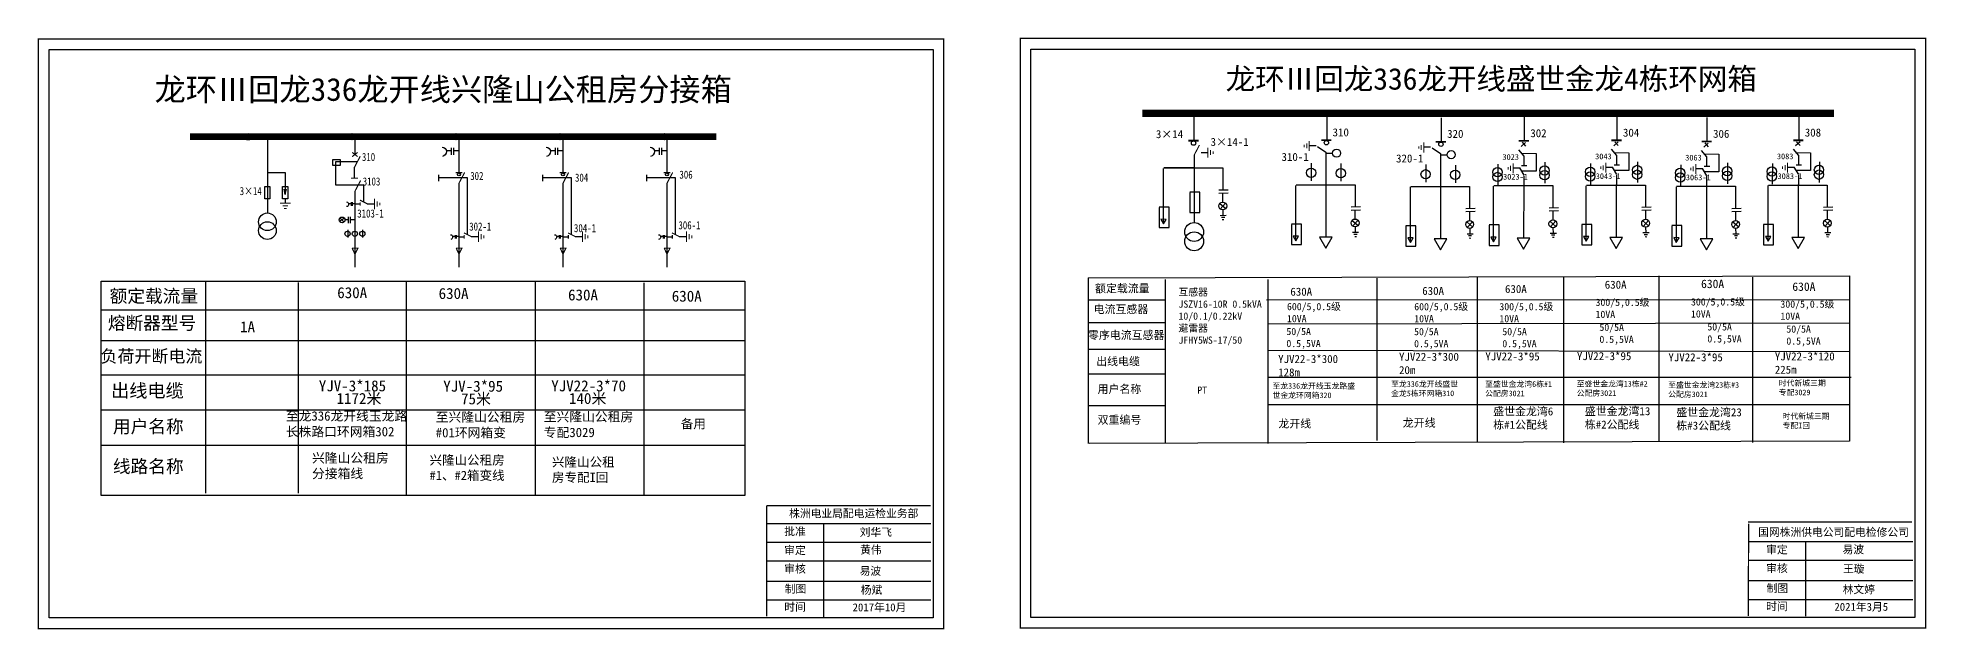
# Model space of a CAD drawing. Header units: millimetres. Extents: x 10 to 4794, y -213 to 2738.
# Drawn here: x 911.4 to 1173.2, y 1543.2 to 1625.1 of the extents above; entities that cross this region are included whole.
import ezdxf

# ---------------------------------------------------------------- set-up
doc = ezdxf.new("R2010")
doc.units = ezdxf.units.MM
doc.linetypes.add('ACAD_ISO02W100', pattern=[15, 12, -3])
doc.linetypes.add('CENTER', pattern=[50.8, 31.75, -6.35, 6.35, -6.35])
doc.layers.add('1', color=7, linetype='Continuous')
doc.layers.add('2', color=7, linetype='Continuous')
doc.styles.add('HZ', font='simkai_0.ttf')
doc.styles.add('hztxt_txtstyle_0.00_0_0', font='simkai.ttf')
doc.styles.add('hztxt_txtstyle_2.70_0_0', font='simkai.ttf', dxfattribs={"height": 2.7})
doc.styles.add('KaiTi_txtstyle_0.78_0_0', font='simkai.ttf', dxfattribs={"height": 0.77659})
doc.styles.add('KaiTi_txtstyle_1.11_0_0', font='simkai.ttf', dxfattribs={"height": 1.109414})
doc.styles.add('STYLE1', font='txt.shx', dxfattribs={"height": 2.6})
doc.styles.add('字体', font='', dxfattribs={"height": 2.5})
doc.styles.add('道路名', font='simhei.ttf', dxfattribs={"width": 0.8})
doc.styles.get('字体').set_extended_font_data('SimSun')

# ---------------------------------------------------------------- blocks, each defined once
blk = doc.blocks.new('JD')
for points in [[(-2, 0.2), (-2, -0.2), (2, 0.2), (2, -0.2)], [(1, -1.2), (1, -0.8), (-1, -1.2), (-1, -0.8)], [(-0.5, -1.8), (-0.5, -2.2), (0.5, -1.8), (0.5, -2.2)]]:
    blk.add_trace(points)

msp = doc.modelspace()

# ---------------------------------------------------------------- linework, layer by layer
at = {"color": 7}
for p, q in [((1071.68, 1614.22), (1071.68, 1610.93)), ((1090.09, 1614.28), (1090.09, 1610.99)), ((1105.97, 1614.07), (1105.97, 1610.78)), ((1117.46, 1614.19), (1117.46, 1610.9)), ((1130.31, 1614.27), (1130.31, 1610.98)), ((1142.79, 1614.1), (1142.79, 1610.81)), ((1155.51, 1614.28), (1155.51, 1610.99)), ((1088.61, 1610.19), (1087.67, 1610.19)), ((1088.83, 1610.09), (1089.98, 1609.3)), ((1104.49, 1609.98), (1103.55, 1609.98)), ((1104.71, 1609.88), (1105.86, 1609.09)), ((1117.66, 1610.64), (1117.03, 1610.08)), ((1117.18, 1610.67), (1117.66, 1610.13)), ((1130.5, 1610.72), (1129.88, 1610.16)), ((1130.02, 1610.75), (1130.5, 1610.21)), ((1142.98, 1610.55), (1142.36, 1609.99)), ((1142.5, 1610.58), (1142.98, 1610.04)), ((1155.7, 1610.73), (1155.08, 1610.16)), ((1155.22, 1610.75), (1155.7, 1610.22)), ((1071.7, 1608.9), (1071.7, 1599.57)), ((1072.68, 1609.27), (1073.62, 1609.27)), ((1087.95, 1607.78), (1087.95, 1605.34)), ((1089.98, 1609.3), (1089.98, 1603.54)), ((1089.98, 1609.15), (1090.85, 1609.15)), ((1092.05, 1607.72), (1092.05, 1605.28)), ((1103.83, 1607.58), (1103.83, 1605.14)), ((1105.86, 1609.09), (1105.86, 1603.33)), ((1105.86, 1608.95), (1106.73, 1608.95)), ((1107.93, 1607.51), (1107.93, 1605.07)), ((1113.82, 1607.65), (1113.79, 1604.76)), ((1116.69, 1609.64), (1117.42, 1608.75)), ((1117.04, 1609.16), (1119.1, 1609.12)), ((1117.1, 1607.45), (1117.85, 1607.45)), ((1117.42, 1608.75), (1117.42, 1607.45)), ((1119.1, 1609.12), (1119.1, 1606.66)), ((1120.34, 1607.89), (1120.3, 1605)), ((1126.67, 1607.73), (1126.63, 1604.84)), ((1129.53, 1609.72), (1130.26, 1608.83)), ((1129.65, 1607.22), (1130.26, 1606.18)), ((1129.89, 1609.23), (1131.95, 1609.2)), ((1129.95, 1607.53), (1130.69, 1607.53)), ((1130.26, 1608.83), (1130.26, 1607.53)), ((1131.95, 1609.2), (1131.95, 1606.74)), ((1133.18, 1607.97), (1133.15, 1605.08)), ((1139.15, 1607.56), (1139.11, 1604.67)), ((1142.01, 1609.55), (1142.74, 1608.66)), ((1142.37, 1609.07), (1144.43, 1609.03)), ((1142.43, 1607.36), (1143.17, 1607.36)), ((1142.74, 1608.66), (1142.74, 1607.36)), ((1144.43, 1609.03), (1144.43, 1606.57)), ((1145.66, 1607.8), (1145.63, 1604.91)), ((1151.86, 1607.74), (1151.83, 1604.85)), ((1154.73, 1609.72), (1155.46, 1608.83)), ((1154.85, 1607.22), (1155.46, 1606.18)), ((1155.08, 1609.24), (1157.14, 1609.21)), ((1155.15, 1607.54), (1155.89, 1607.54)), ((1155.46, 1608.83), (1155.46, 1607.54)), ((1157.14, 1609.21), (1157.14, 1606.75)), ((1158.38, 1607.98), (1158.35, 1605.09)), ((1067.41, 1607.04), (1067.41, 1602.47)), ((1071.63, 1607.12), (1067.5, 1607.12)), ((1067.5, 1607.12), (1075.67, 1607.12)), ((1075.67, 1607.12), (1075.67, 1604.05)), ((1085.76, 1604.69), (1085.76, 1600.12)), ((1085.85, 1604.77), (1094.01, 1604.77)), ((1094.01, 1604.77), (1094.01, 1601.7)), ((1113.27, 1604.66), (1121.43, 1604.66)), ((1116.88, 1607.09), (1115.94, 1607.09)), ((1116.81, 1607.14), (1117.42, 1606.1)), ((1119.1, 1606.66), (1117.16, 1606.68)), ((1117.39, 1604.76), (1117.38, 1597.47)), ((1117.42, 1606.04), (1117.42, 1604.66)), ((1121.43, 1604.66), (1121.43, 1601.59)), ((1126.02, 1604.65), (1126.02, 1600.09)), ((1126.11, 1604.74), (1134.28, 1604.74)), ((1129.73, 1607.17), (1128.79, 1607.17)), ((1131.95, 1606.74), (1130.01, 1606.76)), ((1130.23, 1604.84), (1130.23, 1597.55)), ((1130.26, 1606.12), (1130.26, 1604.74)), ((1134.28, 1604.74), (1134.28, 1601.67)), ((1142.21, 1607), (1141.27, 1607)), ((1142.13, 1607.05), (1142.75, 1606.01)), ((1144.43, 1606.57), (1142.49, 1606.59)), ((1142.71, 1604.67), (1142.71, 1597.38)), ((1142.75, 1605.95), (1142.75, 1604.58)), ((1151.22, 1604.66), (1151.22, 1600.09)), ((1151.31, 1604.74), (1159.47, 1604.74)), ((1154.92, 1607.18), (1153.98, 1607.18)), ((1157.14, 1606.75), (1155.2, 1606.76)), ((1155.43, 1604.84), (1155.42, 1597.56)), ((1155.46, 1606.12), (1155.46, 1604.75)), ((1159.47, 1604.74), (1159.47, 1601.67)), ((1067.41, 1602.47), (1067.41, 1599.4)), ((1075.15, 1604.06), (1076.44, 1604.1)), ((1075.15, 1603.63), (1076.44, 1603.67)), ((1075.27, 1602.2), (1076.1, 1601.48)), ((1076.08, 1602.22), (1075.33, 1601.4)), ((1075.65, 1603.64), (1075.65, 1602.38)), ((1089.96, 1603.56), (1089.96, 1597.59)), ((1101.64, 1604.48), (1101.64, 1599.91)), ((1101.73, 1604.56), (1109.89, 1604.56)), ((1105.84, 1603.35), (1105.84, 1597.38)), ((1109.89, 1604.56), (1109.89, 1601.49)), ((1113.18, 1604.57), (1113.18, 1600.01)), ((1138.51, 1604.48), (1138.51, 1599.92)), ((1138.59, 1604.57), (1146.76, 1604.57)), ((1146.76, 1604.57), (1146.76, 1601.5)), ((1075.31, 1600.54), (1076.16, 1600.56)), ((1075.5, 1600.29), (1075.95, 1600.29)), ((1075.62, 1599.97), (1075.85, 1599.96)), ((1075.68, 1601.28), (1075.69, 1600.53)), ((1085.76, 1600.12), (1085.76, 1597.05)), ((1093.5, 1601.71), (1094.79, 1601.75)), ((1093.5, 1601.28), (1094.79, 1601.32)), ((1093.62, 1599.85), (1094.45, 1599.13)), ((1094.43, 1599.87), (1093.68, 1599.05)), ((1093.99, 1601.29), (1093.99, 1600.03)), ((1101.64, 1599.91), (1101.64, 1596.84)), ((1109.38, 1601.5), (1110.67, 1601.54)), ((1109.38, 1601.07), (1110.67, 1601.11)), ((1109.5, 1599.64), (1110.33, 1598.92)), ((1110.31, 1599.66), (1109.56, 1598.84)), ((1109.87, 1601.08), (1109.87, 1599.83)), ((1113.18, 1600.01), (1113.18, 1596.94)), ((1120.91, 1601.59), (1122.21, 1601.64)), ((1120.91, 1601.16), (1122.21, 1601.21)), ((1121.03, 1599.73), (1121.86, 1599.02)), ((1121.84, 1599.76), (1121.1, 1598.94)), ((1121.41, 1601.21), (1121.41, 1599.96)), ((1126.02, 1600.09), (1126.02, 1597.02)), ((1133.76, 1601.67), (1135.05, 1601.72)), ((1133.76, 1601.24), (1135.05, 1601.29)), ((1133.88, 1599.81), (1134.71, 1599.1)), ((1134.69, 1599.84), (1133.94, 1599.02)), ((1134.26, 1601.29), (1134.26, 1600.04)), ((1138.51, 1599.92), (1138.51, 1596.85)), ((1146.24, 1601.5), (1147.53, 1601.55)), ((1146.24, 1601.07), (1147.53, 1601.12)), ((1146.36, 1599.64), (1147.19, 1598.93)), ((1147.17, 1599.67), (1146.43, 1598.85)), ((1146.74, 1601.12), (1146.74, 1599.87)), ((1151.22, 1600.09), (1151.22, 1597.02)), ((1158.95, 1601.68), (1160.25, 1601.72)), ((1158.95, 1601.25), (1160.25, 1601.29)), ((1159.08, 1599.82), (1159.91, 1599.1)), ((1159.88, 1599.84), (1159.14, 1599.02)), ((1159.45, 1601.3), (1159.45, 1600.04)), ((1093.66, 1598.19), (1094.51, 1598.21)), ((1093.84, 1597.94), (1094.3, 1597.94)), ((1093.97, 1597.62), (1094.2, 1597.61)), ((1094.03, 1598.93), (1094.04, 1598.18)), ((1109.54, 1597.98), (1110.39, 1598)), ((1109.72, 1597.73), (1110.18, 1597.73)), ((1109.85, 1597.42), (1110.08, 1597.4)), ((1109.91, 1598.72), (1109.92, 1597.97)), ((1121.08, 1598.08), (1121.93, 1598.09)), ((1121.26, 1597.82), (1121.72, 1597.82)), ((1121.39, 1597.51), (1121.62, 1597.5)), ((1121.45, 1598.82), (1121.46, 1598.06)), ((1133.92, 1598.16), (1134.78, 1598.17)), ((1134.11, 1597.9), (1134.56, 1597.9)), ((1134.24, 1597.59), (1134.46, 1597.58)), ((1134.29, 1598.9), (1134.31, 1598.14)), ((1146.4, 1597.99), (1147.26, 1598)), ((1146.59, 1597.73), (1147.04, 1597.73)), ((1146.72, 1597.42), (1146.94, 1597.41)), ((1146.77, 1598.73), (1146.79, 1597.97)), ((1159.12, 1598.16), (1159.97, 1598.18)), ((1159.3, 1597.91), (1159.76, 1597.91)), ((1159.43, 1597.59), (1159.66, 1597.58)), ((1159.49, 1598.9), (1159.5, 1598.15))]:
    msp.add_line(p, q, dxfattribs=at)
at = {"color": 0}
for p, q in [((955.38, 1611.47), (955.38, 1608.97)), ((969.8, 1611.48), (969.8, 1606.47)), ((984.22, 1611.48), (984.22, 1606.47)), ((998.64, 1611.48), (998.64, 1606.47)), ((969.8, 1605.02), (969.8, 1601.87)), ((984.22, 1605.02), (984.22, 1601.87)), ((998.64, 1605.02), (998.64, 1601.87)), ((955.38, 1603.86), (955.38, 1596.03)), ((955.38, 1602.12), (956.12, 1602.12)), ((957.08, 1602.14), (958.08, 1602.14)), ((969.8, 1601.87), (969.8, 1598.72)), ((984.22, 1601.87), (984.22, 1598.72)), ((998.64, 1601.87), (998.64, 1598.72)), ((969.8, 1598.72), (969.8, 1596.04)), ((969.8, 1597.58), (970.54, 1597.58)), ((971.5, 1597.6), (972.5, 1597.6)), ((984.22, 1598.72), (984.22, 1596.04)), ((984.22, 1597.58), (984.96, 1597.58)), ((985.92, 1597.6), (986.92, 1597.6)), ((998.64, 1598.72), (998.64, 1596.04)), ((998.64, 1597.58), (999.38, 1597.58)), ((1000.34, 1597.6), (1001.34, 1597.6)), ((1067.8, 1588.8), (1057.1, 1588.8)), ((1067.76, 1585.65), (1057.06, 1585.65)), ((1067.76, 1581.94), (1057.06, 1581.94)), ((1067.72, 1578.55), (1057.02, 1578.55)), ((1067.76, 1574.14), (1057.06, 1574.14))]:
    msp.add_line(p, q, dxfattribs=at)
at = {"color": 0, "linetype": 'CENTER'}
for p, q in [((955.39, 1596.04), (955.39, 1593.38)), ((969.81, 1596.02), (969.81, 1593.38)), ((984.23, 1596.02), (984.23, 1593.38)), ((998.64, 1596.02), (998.64, 1593.38))]:
    msp.add_line(p, q, dxfattribs=at)
at = {"color": 0, "linetype": 'Continuous'}
for p, q in [((1057.04, 1591.88), (1162.54, 1592.18)), ((1057.08, 1568.94), (1057.08, 1591.88)), ((920.22, 1591.44), (1009.45, 1591.44)), ((947.53, 1591.22), (947.53, 1562.03)), ((962.5, 1591.39), (962.5, 1561.71)), ((980.37, 1591.39), (980.37, 1561.71)), ((995.45, 1591.21), (995.45, 1561.71)), ((1009.45, 1591.44), (1009.45, 1561.71)), ((1162.54, 1569.24), (1057.15, 1568.94)), ((1012.46, 1557.86), (1035.21, 1557.86)), ((1020.36, 1557.86), (1020.36, 1544.92)), ((1012.46, 1555.26), (1035.21, 1555.26)), ((1148.56, 1555.33), (1171.31, 1555.33)), ((1156.45, 1555.27), (1156.45, 1545)), ((1012.46, 1552.67), (1035.21, 1552.67)), ((1148.56, 1552.74), (1171.31, 1552.74)), ((1012.46, 1549.84), (1035.21, 1549.84)), ((1148.56, 1549.92), (1171.31, 1549.92)), ((1012.46, 1547.25), (1035.21, 1547.25)), ((1148.56, 1547.32), (1171.31, 1547.32))]:
    msp.add_line(p, q, dxfattribs=at)
at = {"color": 7, "linetype": 'Continuous'}
for p, q in [((1067.71, 1591.63), (1067.71, 1568.94)), ((1081.91, 1591.63), (1081.91, 1568.94)), ((1097.03, 1591.84), (1097.03, 1569.32)), ((1110.93, 1591.97), (1110.93, 1569.07)), ((1122.91, 1591.91), (1122.91, 1569.01)), ((1136.14, 1592.15), (1136.14, 1569.25)), ((1149.12, 1591.96), (1149.12, 1569.06)), ((1162.54, 1592.18), (1162.54, 1569.24)), ((1081.74, 1588.82), (1162.65, 1588.9)), ((1081.91, 1585.52), (1162.54, 1585.67)), ((1081.91, 1581.84), (1162.54, 1581.68)), ((1081.91, 1578.11), (1162.76, 1578.12)), ((1081.91, 1574.32), (1162.54, 1574.35))]:
    msp.add_line(p, q, dxfattribs=at)
at = {"linetype": 'Continuous'}
for p, q in [((920.22, 1561.71), (920.22, 1591.44)), ((934.7, 1591.43), (934.7, 1562.04)), ((920.22, 1587.47), (1009.45, 1587.47)), ((920.22, 1583.2), (1009.45, 1583.2)), ((920.22, 1578.43), (1009.45, 1578.43)), ((920.22, 1573.59), (1009.45, 1573.59)), ((920.22, 1568.68), (1009.45, 1568.68)), ((1009.45, 1561.71), (920.22, 1561.71))]:
    msp.add_line(p, q, dxfattribs=at)
at = {"color": 0, "linetype": 'Continuous', "const_width": 0.182}
for points in [[(911.52, 1624.99), (1037, 1624.99), (1037, 1543.28), (911.52, 1543.28)], [(1047.61, 1625.06), (1173.1, 1625.06), (1173.1, 1543.35), (1047.61, 1543.35)]]:
    msp.add_lwpolyline(points, close=True, dxfattribs=at)
at = {"color": 0, "linetype": 'Continuous'}
for points in [[(913, 1623.51), (1035.53, 1623.51), (1035.53, 1544.76), (913, 1544.76)], [(1049.09, 1623.58), (1171.62, 1623.58), (1171.62, 1544.83), (1049.09, 1544.83)]]:
    msp.add_lwpolyline(points, close=True, dxfattribs=at)
at = {"color": 7}
for points, const_width in [([(1064.55, 1614.69), (1160.39, 1614.69)], 0.998), ([(1070.93, 1610.89), (1072.33, 1610.89)], 0.238), ([(1071.7, 1608.86), (1072.45, 1610.28)], 0.15), ([(1089.34, 1610.95), (1090.74, 1610.95)], 0.238), ([(1105.21, 1610.74), (1106.62, 1610.74)], 0.238), ([(1116.71, 1610.86), (1118.11, 1610.86)], 0.238), ([(1129.56, 1610.94), (1130.96, 1610.94)], 0.238), ([(1142.04, 1610.77), (1143.44, 1610.77)], 0.238), ([(1154.75, 1610.94), (1156.16, 1610.94)], 0.238)]:
    msp.add_lwpolyline(points, dxfattribs=dict(at, const_width=const_width))
at = {"color": 0}
for points, format in [([(932.51, 1611.44, 0.893, 0.893, 0), (1005.47, 1611.45, 0.893, 0.893, 0)], "xyseb"), ([(967.49, 1610.01, -0.877934), (967.51, 1608.72)], "xyb"), ([(981.91, 1610.01, -0.877934), (981.93, 1608.72)], "xyb"), ([(996.33, 1610.01, -0.877934), (996.35, 1608.72)], "xyb"), ([(955.76, 1609.26, 0.159, 0.159, 0), (955.01, 1608.68, 0.159, 0.159, 0)], "xyseb"), ([(955.01, 1609.26, 0.159, 0.159, 0), (955.76, 1608.68, 0.159, 0.159, 0)], "xyseb"), ([(955.33, 1607.21, 0.159, 0.159, 0), (956.12, 1608.72, 0.159, 0.159, 0)], "xyseb"), ([(954.86, 1605.69, 0.159, 0.159, 0), (955.8, 1605.69, 0.159, 0.159, 0)], "xyseb"), ([(955.38, 1603.86, 0.159, 0.159, 0), (956.18, 1605.38, 0.159, 0.159, 0)], "xyseb"), ([(969.33, 1606.45, 0.159, 0.159, 0), (970.27, 1606.45, 0.159, 0.159, 0)], "xyseb"), ([(969.8, 1604.98, 0.159, 0.159, 0), (970.6, 1606.49, 0.159, 0.159, 0)], "xyseb"), ([(983.75, 1606.45, 0.159, 0.159, 0), (984.69, 1606.45, 0.159, 0.159, 0)], "xyseb"), ([(984.22, 1604.98, 0.159, 0.159, 0), (985.02, 1606.49, 0.159, 0.159, 0)], "xyseb"), ([(998.17, 1606.45, 0.159, 0.159, 0), (999.11, 1606.45, 0.159, 0.159, 0)], "xyseb"), ([(998.64, 1604.98, 0.159, 0.159, 0), (999.44, 1606.49, 0.159, 0.159, 0)], "xyseb"), ([(954.23, 1602.4, -0.877934), (954.24, 1601.75)], "xyb"), ([(956.08, 1602.65, 0.159, 0.159, 0), (957.14, 1602.12, 0.159, 0.159, 0)], "xyseb"), ([(956.12, 1602.36, 0.159, 0.159, 0), (956.12, 1601.87, 0.159, 0.159, 0)], "xyseb"), ([(968.64, 1597.86, -0.877934), (968.66, 1597.21)], "xyb"), ([(970.5, 1598.11, 0.159, 0.159, 0), (971.56, 1597.58, 0.159, 0.159, 0)], "xyseb"), ([(970.54, 1597.82, 0.159, 0.159, 0), (970.54, 1597.33, 0.159, 0.159, 0)], "xyseb"), ([(983.06, 1597.86, -0.877934), (983.08, 1597.21)], "xyb"), ([(984.92, 1598.11, 0.159, 0.159, 0), (985.98, 1597.58, 0.159, 0.159, 0)], "xyseb"), ([(984.96, 1597.82, 0.159, 0.159, 0), (984.96, 1597.33, 0.159, 0.159, 0)], "xyseb"), ([(997.48, 1597.86, -0.877934), (997.49, 1597.21)], "xyb"), ([(999.33, 1598.11, 0.159, 0.159, 0), (1000.4, 1597.58, 0.159, 0.159, 0)], "xyseb"), ([(999.38, 1597.82, 0.159, 0.159, 0), (999.38, 1597.33, 0.159, 0.159, 0)], "xyseb"), ([(954.99, 1595.99, 0.159, 0.159, 0), (955.8, 1595.99, 0.159, 0.159, 0), (955.39, 1595.16, 0.159, 0.159, 0), (955, 1596, 0.159, 0.159, 0)], "xyseb"), ([(969.41, 1595.99, 0.159, 0.159, 0), (970.22, 1595.99, 0.159, 0.159, 0), (969.81, 1595.17, 0.159, 0.159, 0), (969.42, 1596.01, 0.159, 0.159, 0)], "xyseb"), ([(983.83, 1595.99, 0.159, 0.159, 0), (984.64, 1595.99, 0.159, 0.159, 0), (984.23, 1595.17, 0.159, 0.159, 0), (983.84, 1596.01, 0.159, 0.159, 0)], "xyseb"), ([(998.25, 1595.99, 0.159, 0.159, 0), (999.06, 1595.99, 0.159, 0.159, 0), (998.64, 1595.17, 0.159, 0.159, 0), (998.26, 1596.01, 0.159, 0.159, 0)], "xyseb")]:
    msp.add_lwpolyline(points, format=format, dxfattribs=at)
for points in [[(968.73, 1609.91), (968.73, 1608.95)], [(969.03, 1609.91), (969.03, 1608.95)], [(983.15, 1609.91), (983.15, 1608.95)], [(983.45, 1609.91), (983.45, 1608.95)], [(997.57, 1609.91), (997.57, 1608.95)], [(997.87, 1609.91), (997.87, 1608.95)], [(968.73, 1609.47), (968.06, 1609.47)], [(969.8, 1609.47), (969.03, 1609.47)], [(983.15, 1609.47), (982.48, 1609.47)], [(984.22, 1609.47), (983.45, 1609.47)], [(997.57, 1609.47), (996.9, 1609.47)], [(998.64, 1609.47), (997.87, 1609.47)], [(966.96, 1606.16), (966.96, 1605.27)], [(981.38, 1606.16), (981.38, 1605.27)], [(995.79, 1606.16), (995.79, 1605.27)], [(954.85, 1602.13), (954.51, 1602.13)], [(954.85, 1602.35), (954.85, 1601.87)], [(955, 1602.35), (955, 1601.87)], [(955.38, 1602.13), (955, 1602.13)], [(969.27, 1597.59), (968.93, 1597.59)], [(969.27, 1597.81), (969.27, 1597.33)], [(969.42, 1597.81), (969.42, 1597.33)], [(969.8, 1597.59), (969.42, 1597.59)], [(983.69, 1597.59), (983.35, 1597.59)], [(983.69, 1597.81), (983.69, 1597.33)], [(983.83, 1597.81), (983.83, 1597.33)], [(984.22, 1597.59), (983.83, 1597.59)], [(998.1, 1597.59), (997.77, 1597.59)], [(998.1, 1597.81), (998.1, 1597.33)], [(998.25, 1597.81), (998.25, 1597.33)], [(998.64, 1597.59), (998.25, 1597.59)]]:
    msp.add_lwpolyline(points, dxfattribs=at)
at = {"color": 0, "linetype": 'ACAD_ISO02W100'}
for points in [[(970.99, 1597.82), (970.99, 1605.72), (966.96, 1605.72)], [(985.41, 1597.82), (985.41, 1605.72), (981.38, 1605.72)], [(999.82, 1597.82), (999.82, 1605.72), (995.79, 1605.72)]]:
    msp.add_lwpolyline(points, dxfattribs=at)
at = {"color": 7}
for points in [[(1071.1, 1603.73), (1071.1, 1600.93), (1072.49, 1600.93), (1072.49, 1603.77), (1071.1, 1603.77)], [(1066.85, 1601.64), (1066.85, 1598.84), (1068.23, 1598.84), (1068.23, 1601.67), (1066.85, 1601.67)], [(1085.19, 1599.29), (1085.19, 1596.49), (1086.58, 1596.49), (1086.58, 1599.32), (1085.19, 1599.32)], [(1101.07, 1599.08), (1101.07, 1596.28), (1102.46, 1596.28), (1102.46, 1599.11), (1101.07, 1599.11)], [(1112.61, 1599.18), (1112.61, 1596.38), (1114, 1596.38), (1114, 1599.21), (1112.61, 1599.21)], [(1125.46, 1599.26), (1125.46, 1596.46), (1126.84, 1596.46), (1126.84, 1599.29), (1125.46, 1599.29)], [(1137.94, 1599.09), (1137.94, 1596.29), (1139.32, 1596.29), (1139.32, 1599.12), (1137.94, 1599.12)], [(1150.65, 1599.26), (1150.65, 1596.46), (1152.04, 1596.46), (1152.04, 1599.29), (1150.65, 1599.29)]]:
    msp.add_lwpolyline(points, dxfattribs=at)
for points in [[(1067.45, 1599.36), (1067.83, 1599.99), (1067.09, 1600)], [(1085.8, 1597.01), (1086.18, 1597.64), (1085.44, 1597.65)], [(1089.96, 1595.98), (1090.84, 1597.51), (1089.08, 1597.51)], [(1101.68, 1596.8), (1102.06, 1597.43), (1101.32, 1597.44)], [(1105.84, 1595.78), (1106.72, 1597.3), (1104.96, 1597.3)], [(1113.22, 1596.89), (1113.59, 1597.53), (1112.85, 1597.54)], [(1117.38, 1595.87), (1118.26, 1597.39), (1116.5, 1597.39)], [(1126.06, 1596.97), (1126.44, 1597.61), (1125.7, 1597.62)], [(1130.23, 1595.95), (1131.11, 1597.47), (1129.35, 1597.47)], [(1138.54, 1596.8), (1138.92, 1597.44), (1138.18, 1597.45)], [(1142.71, 1595.78), (1143.59, 1597.3), (1141.83, 1597.3)], [(1151.26, 1596.98), (1151.63, 1597.61), (1150.9, 1597.62)], [(1155.42, 1595.95), (1156.3, 1597.48), (1154.54, 1597.48)]]:
    msp.add_lwpolyline(points, close=True, dxfattribs=at)
at = {"color": 0, "linetype": 'Continuous', "const_width": 0.182}
for points in [[(1012.46, 1560.33), (1012.45, 1544.97)], [(1012.46, 1560.33), (1035.21, 1560.33)], [(1148.48, 1558.04), (1171.23, 1558.04)], [(1148.56, 1557.83), (1148.54, 1545.04)]]:
    msp.add_lwpolyline(points, dxfattribs=at)
at = {"color": 0}
for centre, radius in [((940.6, 1611.43), 0.444), ((955.02, 1611.44), 0.444), ((969.44, 1611.44), 0.444), ((983.86, 1611.44), 0.444), ((998.28, 1611.44), 0.444), ((969.8, 1606.22), 0.204), ((984.22, 1606.22), 0.204), ((998.64, 1606.22), 0.204)]:
    msp.add_circle(centre, radius, dxfattribs=at)
at = {"color": 7}
for centre, radius in [((1071.63, 1610.55), 0.305), ((1090.04, 1610.61), 0.305), ((1105.92, 1610.4), 0.305), ((1091.45, 1609.16), 0.559), ((1107.33, 1608.95), 0.559), ((1120.28, 1606.75), 0.647), ((1126.61, 1606.59), 0.647), ((1133.12, 1606.83), 0.647), ((1145.6, 1606.66), 0.647), ((1151.8, 1606.6), 0.647), ((1158.32, 1606.84), 0.647), ((1087.92, 1606.44), 0.647), ((1092.03, 1606.37), 0.647), ((1103.8, 1606.23), 0.647), ((1107.9, 1606.16), 0.647), ((1113.76, 1606.52), 0.647), ((1113.76, 1605.86), 0.647), ((1120.28, 1606.1), 0.647), ((1126.61, 1605.94), 0.647), ((1133.12, 1606.18), 0.647), ((1139.09, 1606.43), 0.647), ((1139.09, 1605.77), 0.647), ((1145.6, 1606.01), 0.647), ((1151.8, 1605.94), 0.647), ((1158.32, 1606.18), 0.647), ((1075.68, 1601.84), 0.545), ((1094.02, 1599.49), 0.545), ((1109.9, 1599.28), 0.545), ((1121.44, 1599.37), 0.545), ((1134.29, 1599.45), 0.545), ((1146.77, 1599.28), 0.545), ((1159.48, 1599.46), 0.545)]:
    msp.add_circle(centre, radius, dxfattribs=at)
at = {"color": 0}
for points in [[(944.99, 1602.32), (944.99, 1602.17), (946.48, 1602.32), (946.48, 1602.17)], [(958.02, 1601.37), (958.17, 1601.37), (958.02, 1602.85), (958.17, 1602.85)], [(958.54, 1602.48), (958.39, 1602.48), (958.54, 1601.74), (958.39, 1601.74)], [(958.77, 1601.92), (958.91, 1601.92), (958.77, 1602.3), (958.91, 1602.3)], [(946.11, 1601.8), (946.11, 1601.95), (945.36, 1601.8), (945.36, 1601.95)], [(945.55, 1601.58), (945.55, 1601.43), (945.92, 1601.58), (945.92, 1601.43)], [(972.44, 1596.83), (972.59, 1596.83), (972.44, 1598.31), (972.59, 1598.31)], [(972.96, 1597.94), (972.81, 1597.94), (972.96, 1597.2), (972.81, 1597.2)], [(973.18, 1597.38), (973.33, 1597.38), (973.18, 1597.76), (973.33, 1597.76)], [(986.86, 1596.83), (987.01, 1596.83), (986.86, 1598.31), (987.01, 1598.31)], [(987.38, 1597.94), (987.23, 1597.94), (987.38, 1597.2), (987.23, 1597.2)], [(987.6, 1597.38), (987.75, 1597.38), (987.6, 1597.76), (987.75, 1597.76)], [(1001.28, 1596.83), (1001.43, 1596.83), (1001.28, 1598.31), (1001.43, 1598.31)], [(1001.8, 1597.94), (1001.65, 1597.94), (1001.8, 1597.2), (1001.65, 1597.2)], [(1002.02, 1597.38), (1002.17, 1597.38), (1002.02, 1597.76), (1002.17, 1597.76)]]:
    msp.add_trace(points, dxfattribs=at)
at = {"layer": '1', "color": 0}
for p, q in [((943.26, 1611.28), (943.26, 1600.94)), ((952.69, 1607.96), (952.69, 1604.76)), ((955.72, 1607.96), (952.69, 1607.96)), ((955.33, 1605.69), (955.33, 1607.21)), ((943.26, 1606.47), (945.74, 1606.47)), ((945.74, 1606.47), (945.74, 1603.45)), ((952.69, 1604.76), (956.59, 1604.76)), ((956.59, 1604.76), (956.59, 1602.43)), ((945.74, 1603.45), (945.58, 1604.18)), ((945.73, 1602.83), (945.73, 1602.32)), ((945.74, 1603.45), (945.9, 1604.18)), ((953.93, 1600.13), (953.26, 1599.68)), ((953.88, 1599.62), (953.32, 1600.2)), ((954.44, 1599.91), (954, 1599.91)), ((954.44, 1600.35), (954.44, 1599.47)), ((954.72, 1600.35), (954.72, 1599.47)), ((955.38, 1599.91), (954.72, 1599.91)), ((954.39, 1598.54), (954.39, 1597.45)), ((956.43, 1598.54), (956.43, 1597.45))]:
    msp.add_line(p, q, dxfattribs=at)
msp.add_lwpolyline([(952.34, 1608.26), (953.34, 1608.26), (953.34, 1607.44), (952.34, 1607.44)], close=True, dxfattribs=at)
for centre, radius in [((943.26, 1599.65), 1.22), ((943.26, 1598.43), 1.22), ((953.6, 1599.91), 0.403), ((954.37, 1597.99), 0.36), ((955.38, 1597.99), 0.36), ((956.42, 1597.99), 0.36)]:
    msp.add_circle(centre, radius, dxfattribs=at)
at = {"layer": '2', "color": 0}
for points in [[(942.89, 1604.54), (943.61, 1604.54), (943.61, 1602.83), (942.89, 1602.83)], [(945.37, 1604.54), (946.1, 1604.54), (946.1, 1602.83), (945.37, 1602.83)]]:
    msp.add_lwpolyline(points, close=True, dxfattribs=at)
at = {"layer": '2', "color": 7}
for centre in [(1071.71, 1598.24), (1071.71, 1596.94)]:
    msp.add_circle(centre, 1.31, dxfattribs=at)

# ---------------------------------------------------------------- block references
at = {"color": 7, "yscale": 0.3494655254594363, "zscale": 0.3494655254595134}
for p, xscale, rotation in [((1073.63, 1609.24), 0.3494655254594363, 90), ((1087.66, 1610.16), -0.3494655254594363, 270), ((1103.54, 1609.95), -0.3494655254594363, 270), ((1115.93, 1607.06), -0.3494655254594363, 270), ((1128.77, 1607.14), -0.3494655254594363, 270), ((1141.25, 1606.97), -0.3494655254594363, 270), ((1153.97, 1607.15), -0.3494655254594363, 270)]:
    msp.add_blockref('JD', p, dxfattribs=dict(at, xscale=xscale, rotation=rotation))

# ---------------------------------------------------------------- texts
at = {"color": 0, "linetype": 'Continuous', "style": '字体'}
msp.add_text('龙环Ⅲ回龙336龙开线盛世金龙4栋环网箱', height=3, dxfattribs=at).set_placement((1076.08, 1617.96, -0.05))
at = {"color": 7, "linetype": 'Continuous', "style": 'hztxt_txtstyle_2.70_0_0'}
for s, p in [('310', (1090.9, 1611.49)), ('302', (1118.31, 1611.37)), ('304', (1131.15, 1611.45)), ('308', (1156.35, 1611.46)), ('3×14', (1066.41, 1611.24)), ('3×14-1', (1073.99, 1610.16)), ('320', (1106.78, 1611.28)), ('306', (1143.64, 1611.29)), ('310-1', (1083.82, 1608.08)), ('320-1', (1099.7, 1607.87))]:
    msp.add_text(s, height=1.109, dxfattribs=at).set_placement(p)
at = {"color": 0, "linetype": 'Continuous', "style": '道路名', "width": 0.8}
for s, p in [('310', (956.36, 1608.07)), ('3103', (956.47, 1604.68)), ('302', (971.37, 1605.44)), ('304', (985.89, 1605.21)), ('306', (1000.37, 1605.62)), ('3×14', (939.42, 1603.35)), ('3103-1', (955.71, 1600.24)), ('302-1', (971.23, 1598.43)), ('306-1', (1000.23, 1598.61)), ('304-1', (985.75, 1598.21))]:
    msp.add_text(s, height=1.123, dxfattribs=at).set_placement(p)
at = {"color": 0, "insert": (927.62, 1619.58), "char_height": 3.1715, "width": 459.2153, "attachment_point": 1}
msp.add_mtext('{\\fSimSun|b0|i0|c134|p54;龙环Ⅲ回龙336龙开线兴隆山公租房分接箱}', dxfattribs=at)
at = {"color": 7, "char_height": 0.8, "width": 1.7109, "attachment_point": 1, "style": '字体'}
for s, insert in [('3023', (1114.45, 1609.03)), ('3043', (1127.3, 1609.11)), ('3063', (1139.78, 1608.94)), ('3083', (1152.49, 1609.12)), ('3023-1', (1114.54, 1606.29)), ('3043-1', (1127.38, 1606.37)), ('3063-1', (1139.87, 1606.2)), ('3083-1', (1152.58, 1606.37))]:
    msp.add_mtext(s, dxfattribs=dict(at, insert=insert))
at = {"color": 7, "linetype": 'Continuous', "attachment_point": 1}
for s, insert, char_height, width, style in [('{\\fSimSun|b0|i0|c134|p2;630A}', (1141.98, 1591.64), 1.1757, 9.454, 'hztxt_txtstyle_0.00_0_0'), ('\\A1;{\\fSimSun|b0|i0|c134|p2;互感器\\PJSZV16-10R 0.5kVA\\P10/0.1/0.22kV\\P避雷器\\PJFHY5WS-17/50}', (1069.54, 1590.41), 0.9985, 18.4113, 'hztxt_txtstyle_2.70_0_0'), ('{\\fSimSun|b0|i0|c134|p2;630A}', (1085.05, 1590.52), 1.1094, 17.8852, 'hztxt_txtstyle_2.70_0_0'), ('{\\fSimSun|b0|i0|c134|p2;630A}', (1103.33, 1590.63), 1.1094, 17.8852, 'hztxt_txtstyle_2.70_0_0'), ('{\\fSimSun|b0|i0|c134|p2;630A}', (1114.8, 1590.89), 1.1094, 17.8852, 'hztxt_txtstyle_2.70_0_0'), ('\\A1;{\\fSimSun|b0|i0|c134|p2;300/5,0.5级\\P10VA}', (1127.35, 1588.99), 0.9985, 18.4113, 'hztxt_txtstyle_2.70_0_0'), ('{\\fSimSun|b0|i0|c134|p2;630A}', (1128.63, 1591.49), 1.1094, 17.8852, 'hztxt_txtstyle_2.70_0_0'), ('\\A1;{\\fSimSun|b0|i0|c134|p2;300/5,0.5级\\P10VA}', (1140.58, 1589.05), 0.9985, 18.4113, 'hztxt_txtstyle_2.70_0_0'), ('\\A1;{\\fSimSun|b0|i0|c134|p2;300/5,0.5级\\P10VA}', (1152.98, 1588.74), 0.9985, 18.4113, 'hztxt_txtstyle_2.70_0_0'), ('{\\fSimSun|b0|i0|c134|p2;630A}', (1154.63, 1591.25), 1.1757, 9.454, 'hztxt_txtstyle_0.00_0_0'), ('\\A1;{\\fSimSun|b0|i0|c134|p2;600/5,0.5级\\P10VA}', (1084.58, 1588.4), 0.9985, 18.4113, 'hztxt_txtstyle_2.70_0_0'), ('\\A1;{\\fSimSun|b0|i0|c134|p2;600/5,0.5级\\P10VA}', (1102.22, 1588.39), 0.9985, 18.4113, 'hztxt_txtstyle_2.70_0_0'), ('\\A1;{\\fSimSun|b0|i0|c134|p2;300/5,0.5级\\P10VA}', (1114.02, 1588.39), 0.9985, 18.4113, 'hztxt_txtstyle_2.70_0_0'), ('{\\fSimSun|b0|i0|c134|p2;50/5A\\P0.5,5VA}', (1084.5, 1584.95), 0.9985, 17.8852, 'hztxt_txtstyle_2.70_0_0'), ('{\\fSimSun|b0|i0|c134|p2;50/5A\\P0.5,5VA}', (1102.2, 1584.93), 0.9985, 17.8852, 'hztxt_txtstyle_2.70_0_0'), ('{\\fSimSun|b0|i0|c134|p2;50/5A\\P0.5,5VA}', (1114.43, 1584.93), 0.9985, 17.8852, 'hztxt_txtstyle_2.70_0_0'), ('{\\fSimSun|b0|i0|c134|p2;50/5A\\P0.5,5VA}', (1127.89, 1585.53), 0.9985, 17.8852, 'hztxt_txtstyle_2.70_0_0'), ('{\\fSimSun|b0|i0|c134|p2;50/5A\\P0.5,5VA}', (1142.85, 1585.59), 0.9985, 17.8852, 'hztxt_txtstyle_2.70_0_0'), ('{\\fSimSun|b0|i0|c134|p2;50/5A\\P0.5,5VA}', (1153.8, 1585.29), 0.9985, 17.8852, 'hztxt_txtstyle_2.70_0_0'), ('{\\fSimSun|b0|i0|c134|p2;YJV22-3*300\\P128m}', (1083.36, 1581.19), 1.1094, 17.8852, 'hztxt_txtstyle_2.70_0_0'), ('{\\fSimSun|b0|i0|c134|p2;YJV22-3*300\\P20m}', (1100.11, 1581.5), 1.1094, 17.8852, 'hztxt_txtstyle_2.70_0_0'), ('{\\fSimSun|b0|i0|c134|p2;YJV22-3*95}', (1112.07, 1581.55), 1.1094, 17.8852, 'hztxt_txtstyle_2.70_0_0'), ('{\\fSimSun|b0|i0|c134|p2;YJV22-3*95}', (1124.77, 1581.59), 1.1094, 17.8852, 'hztxt_txtstyle_2.70_0_0'), ('{\\fSimSun|b0|i0|c134|p2;YJV22-3*95}', (1137.45, 1581.43), 1.1094, 17.8852, 'hztxt_txtstyle_2.70_0_0'), ('{\\fSimSun|b0|i0|c134|p2;YJV22-3*120\\P225m}', (1152.2, 1581.56), 1.1094, 17.8852, 'KaiTi_txtstyle_1.11_0_0'), ('{\\fSimSun|b0|i0|c134|p2;PT}', (1072.15, 1576.82), 1.0024, 7.7986, 'hztxt_txtstyle_0.00_0_0'), ('{\\fSimSun|b0|i0|c134|p2;至龙336龙开线玉龙路盛世金龙环网箱320}', (1082.57, 1577.29), 0.7766, 11.836, 'hztxt_txtstyle_2.70_0_0'), ('{\\fSimSun|b0|i0|c134|p2;至龙336龙开线盛世金龙5栋环网箱310}', (1099.02, 1577.56), 0.7766, 10.2342, 'hztxt_txtstyle_2.70_0_0'), ('{\\fSimSun|b0|i0|c134|p2;至盛世金龙湾6栋#1公配房3021}', (1112.04, 1577.55), 0.7766, 10.2342, 'hztxt_txtstyle_2.70_0_0'), ('{\\fSimSun|b0|i0|c134|p2;至盛世金龙湾13栋#2公配房3021}', (1124.74, 1577.59), 0.7766, 10.2342, 'hztxt_txtstyle_2.70_0_0'), ('{\\fSimSun|b0|i0|c134|p2;至盛世金龙湾23栋#3公配房3021}', (1137.42, 1577.43), 0.7766, 10.2342, 'hztxt_txtstyle_2.70_0_0'), ('时代新城三期^J专配3029', (1152.74, 1577.69), 0.7766, 11.836, 'KaiTi_txtstyle_0.78_0_0'), ('{\\fSimSun|b0|i0|c134|p2;盛世金龙湾6栋#1公配线}', (1113.17, 1573.93), 1.1094, 9.4391, 'hztxt_txtstyle_2.70_0_0'), ('{\\fSimSun|b0|i0|c134|p2;盛世金龙湾13栋#2公配线}', (1125.87, 1573.96), 1.1094, 9.4391, 'hztxt_txtstyle_2.70_0_0'), ('{\\fSimSun|b0|i0|c134|p2;盛世金龙湾23栋#3公配线}', (1138.55, 1573.81), 1.1094, 9.4391, 'hztxt_txtstyle_2.70_0_0'), ('时代新城三期^J专配I回', (1153.27, 1573.1), 0.7766, 11.836, 'KaiTi_txtstyle_0.78_0_0'), ('{\\fSimSun|b0|i0|c134|p2;龙开线}', (1083.39, 1572.24), 1.1094, 17.8852, 'hztxt_txtstyle_2.70_0_0'), ('{\\fSimSun|b0|i0|c134|p2;龙开线}', (1100.64, 1572.34), 1.1094, 17.8852, 'hztxt_txtstyle_2.70_0_0')]:
    msp.add_mtext(s, dxfattribs=dict(at, insert=insert, char_height=char_height, width=width, style=style))
at = {"linetype": 'Continuous', "attachment_point": 1}
for s, insert, char_height, width, style in [('{\\fSimSun|b0|i0|c134|p2;额定载流量}', (921.39, 1590.26), 1.7974, 13.8394, 'HZ'), ('{\\fSimSun|b0|i0|c134|p2;630A}', (952.94, 1590.59), 1.5238, 12.2532, 'STYLE1'), ('{\\fSimSun|b0|i0|c134|p2;630A}', (966.99, 1590.48), 1.5238, 12.2532, 'STYLE1'), ('{\\fSimSun|b0|i0|c134|p2;630A}', (984.93, 1590.28), 1.5238, 12.2532, 'STYLE1'), ('{\\fSimSun|b0|i0|c134|p2;630A}', (999.31, 1590.11), 1.5238, 12.2532, 'STYLE1'), ('{\\fSimSun|b0|i0|c134|p2;熔断器型号}', (921.14, 1586.52), 1.7974, 14.3541, 'HZ'), ('{\\fSimSun|b0|i0|c134|p2;1A}', (939.47, 1585.86), 1.5238, 12.2532, 'STYLE1'), ('{\\fSimSun|b0|i0|c134|p2;\\H0.96x;负荷开断电流}', (920.12, 1581.89), 1.7974, 16.4352, 'HZ'), ('{\\fSimSun|b0|i0|c134|p2;出线电缆}', (921.59, 1577.17), 1.8469, 12.591, 'HZ'), ('{\\fSimSun|b0|i0|c134|p2;YJV-3*95}', (967.63, 1577.63), 1.5238, 12.2532, 'STYLE1'), ('{\\fSimSun|b0|i0|c134|p2;75米}', (970.1, 1575.88), 1.5238, 12.2532, 'STYLE1'), ('{\\fSimSun|b0|i0|c134|p2;YJV22-3*70}', (982.6, 1577.68), 1.5238, 12.2532, 'STYLE1'), ('{\\fSimSun|b0|i0|c134|p2;140米}', (985.06, 1575.93), 1.5238, 12.2532, 'STYLE1'), ('{\\fSimSun|b0|i0|c134|p2;至\\fSimSun|b0|i0|c134|p54;兴隆山公租房#01环网箱变}', (966.59, 1573.24), 1.2992, 12.9584, 'STYLE1'), ('{\\fSimSun|b0|i0|c134|p2;至\\fSimSun|b0|i0|c134|p54;兴隆山公租房专配3029}', (981.56, 1573.28), 1.2992, 12.9584, 'STYLE1'), ('{\\fSimSun|b0|i0|c134|p2;用户名称}', (921.84, 1572.18), 1.7974, 12.2532, 'HZ'), ('{\\fSimSun|b0|i0|c134|p54;备用}', (1000.56, 1572.3), 1.2728, 12.185, 'STYLE1'), ('{\\fSimSun|b0|i0|c134|p2;线路名称}', (921.84, 1566.66), 1.7974, 12.2532, 'HZ'), ('{\\fSimSun|b0|i0|c134|p2;兴隆山公租房分接箱线}', (949.44, 1567.58), 1.2992, 11.4774, 'STYLE1'), ('{\\fSimSun|b0|i0|c134|p54;兴隆山公租房#1、#2箱变线}', (965.73, 1567.27), 1.2728, 12.185, 'STYLE1'), ('{\\fSimSun|b0|i0|c134|p54;兴隆山公租\\P房专配I回}', (982.7, 1567), 1.2728, 12.185, 'STYLE1')]:
    msp.add_mtext(s, dxfattribs=dict(at, insert=insert, char_height=char_height, width=width, style=style))
at = {"color": 0, "linetype": 'Continuous', "attachment_point": 1}
for s, insert, char_height, width, style in [('{\\fSimSun|b0|i0|c134|p2;额定载流量}', (1057.98, 1590.97), 1.1094, 17.8852, 'hztxt_txtstyle_2.70_0_0'), ('{\\fSimSun|b0|i0|c134|p2;电流互感器}', (1057.79, 1588.09), 1.1094, 17.8852, 'hztxt_txtstyle_2.70_0_0'), ('{\\fSimSun|b0|i0|c134|p2;零序电流互感器}', (1057, 1584.51), 1.1094, 17.8852, 'hztxt_txtstyle_2.70_0_0'), ('{\\fSimSun|b0|i0|c134|p2;出线电缆}', (1058.14, 1580.87), 1.1094, 17.8852, 'hztxt_txtstyle_2.70_0_0'), ('{\\fSimSun|b0|i0|c134|p2;YJV-3*185}', (950.38, 1577.68), 1.5238, 12.2532, 'STYLE1'), ('{\\fSimSun|b0|i0|c134|p2;1172米}', (952.84, 1575.93), 1.5238, 12.2532, 'STYLE1'), ('{\\fSimSun|b0|i0|c134|p2;用户名称}', (1058.33, 1577.02), 1.1094, 17.8852, 'hztxt_txtstyle_2.70_0_0'), ('{\\fSimSun|b0|i0|c134|p2;至\\fSimSun|b0|i0|c134|p6;龙336龙开线玉龙路长株路口环网箱302}', (945.81, 1573.39), 1.2992, 17.5182, 'STYLE1'), ('{\\fSimSun|b0|i0|c134|p2;双重编号}', (1058.33, 1572.76), 1.1094, 17.8852, 'hztxt_txtstyle_2.70_0_0'), ('株洲电业局配电运检业务部', (1015.57, 1559.79), 1.0944, 29.9201, '字体'), ('{\\fKaiTi_GB2312|b0|i0|c134|p49;批准}', (1014.9, 1557.29), 1.0944, 8.5588, '字体'), ('\\f\uffbfﾬￌﾣﾤ_GB2312|b0|i0|c134|p49;审定', (1014.9, 1554.69), 1.0944, 8.5588, '字体'), ('刘华飞', (1025.35, 1557.18), 1.094, 8.5588, '字体'), ('黄伟', (1025.41, 1554.75), 1.094, 8.5588, '字体'), ('国网株洲供电公司配电检修公司', (1149.89, 1557.19), 1.0944, 29.9201, '字体'), ('\\f\uffbfﾬￌﾣﾤ_GB2312|b0|i0|c134|p49;审定', (1151, 1554.77), 1.0944, 8.5588, '字体'), ('易波', (1161.59, 1554.79), 1.094, 8.5588, '字体'), ('\\f\uffbfﾬￌﾣﾤ_GB2312|b0|i0|c134|p49;审核', (1014.9, 1552.12), 1.0944, 8.5588, '字体'), ('\\f\uffbfﾬￌﾣﾤ_GB2312|b0|i0|c134|p49;审核', (1151, 1552.19), 1.0944, 8.5588, '字体'), ('王璇', (1161.65, 1552.11), 1.094, 8.5588, '字体'), ('易波', (1025.35, 1551.81), 1.094, 8.5588, '字体'), ('\\f\uffbfﾬￌﾣﾤ_GB2312|b0|i0|c134|p49;制图', (1014.96, 1549.34), 1.0944, 8.5588, '字体'), ('{\\fSimSun|b0|i0|c134|p2;杨斌}', (1025.51, 1549.18), 1.0944, 8.5588, '字体'), ('\\f\uffbfﾬￌﾣﾤ_GB2312|b0|i0|c134|p49;制图', (1151.06, 1549.41), 1.0944, 8.5588, '字体'), ('\\f\uffbfﾬￌﾣﾤ_GB2312|b0|i0|c134|p49;时间', (1151, 1546.9), 1.0944, 8.5588, '字体'), ('2021年3月5', (1160.46, 1546.84), 1.094, 16.0081, '字体'), ('林文婷', (1161.61, 1549.25), 1.094, 8.5588, '字体'), ('\\f\uffbfﾬￌﾣﾤ_GB2312|b0|i0|c134|p49;时间', (1014.9, 1546.83), 1.0944, 8.5588, '字体'), ('2017年10月', (1024.37, 1546.77), 1.094, 16.0081, '字体')]:
    msp.add_mtext(s, dxfattribs=dict(at, insert=insert, char_height=char_height, width=width, style=style))

doc.saveas('drawing.dxf')
